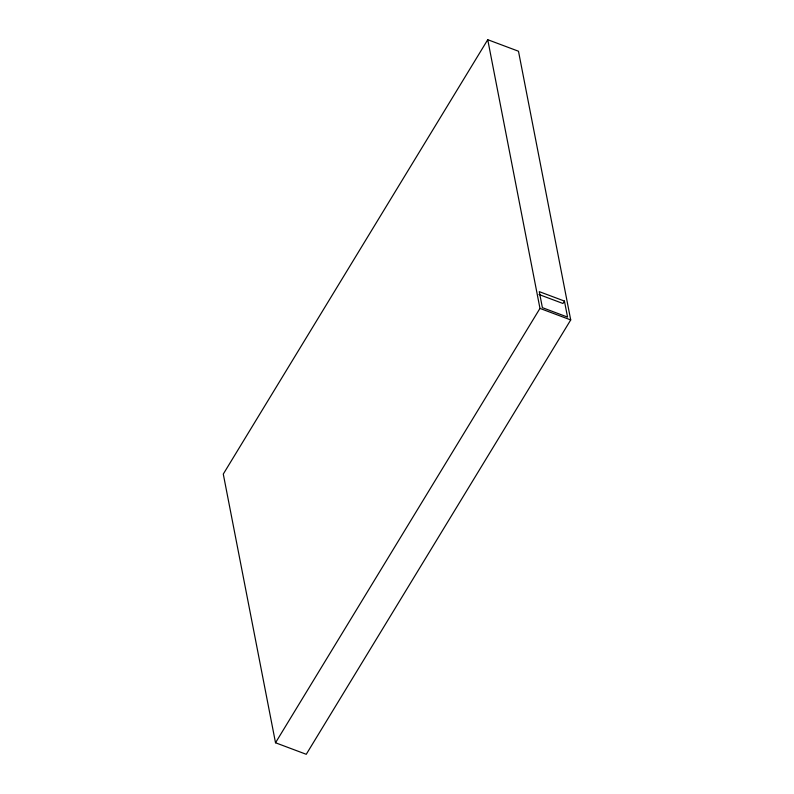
<?xml version="1.0" encoding="UTF-8"?>
<svg xmlns="http://www.w3.org/2000/svg" width="794" height="794" viewBox="0 0 794 794"><rect width="100%" height="100%" fill="white"/><g stroke="black" fill="none" stroke-linecap="round" stroke-linejoin="round"><path stroke-width="1.19" d="M487.744 39.7L223.283 474.068L275.518 742.767L306.256 754.3L570.717 319.932L518.482 51.233L487.744 39.7L539.97 308.4L275.518 742.767M564.435 301.075L567.551 317.094L542.391 307.655L539.285 291.646L564.435 301.075L562.966 303.487L538.957 294.485M539.97 308.4L570.717 319.932"/></g></svg>
